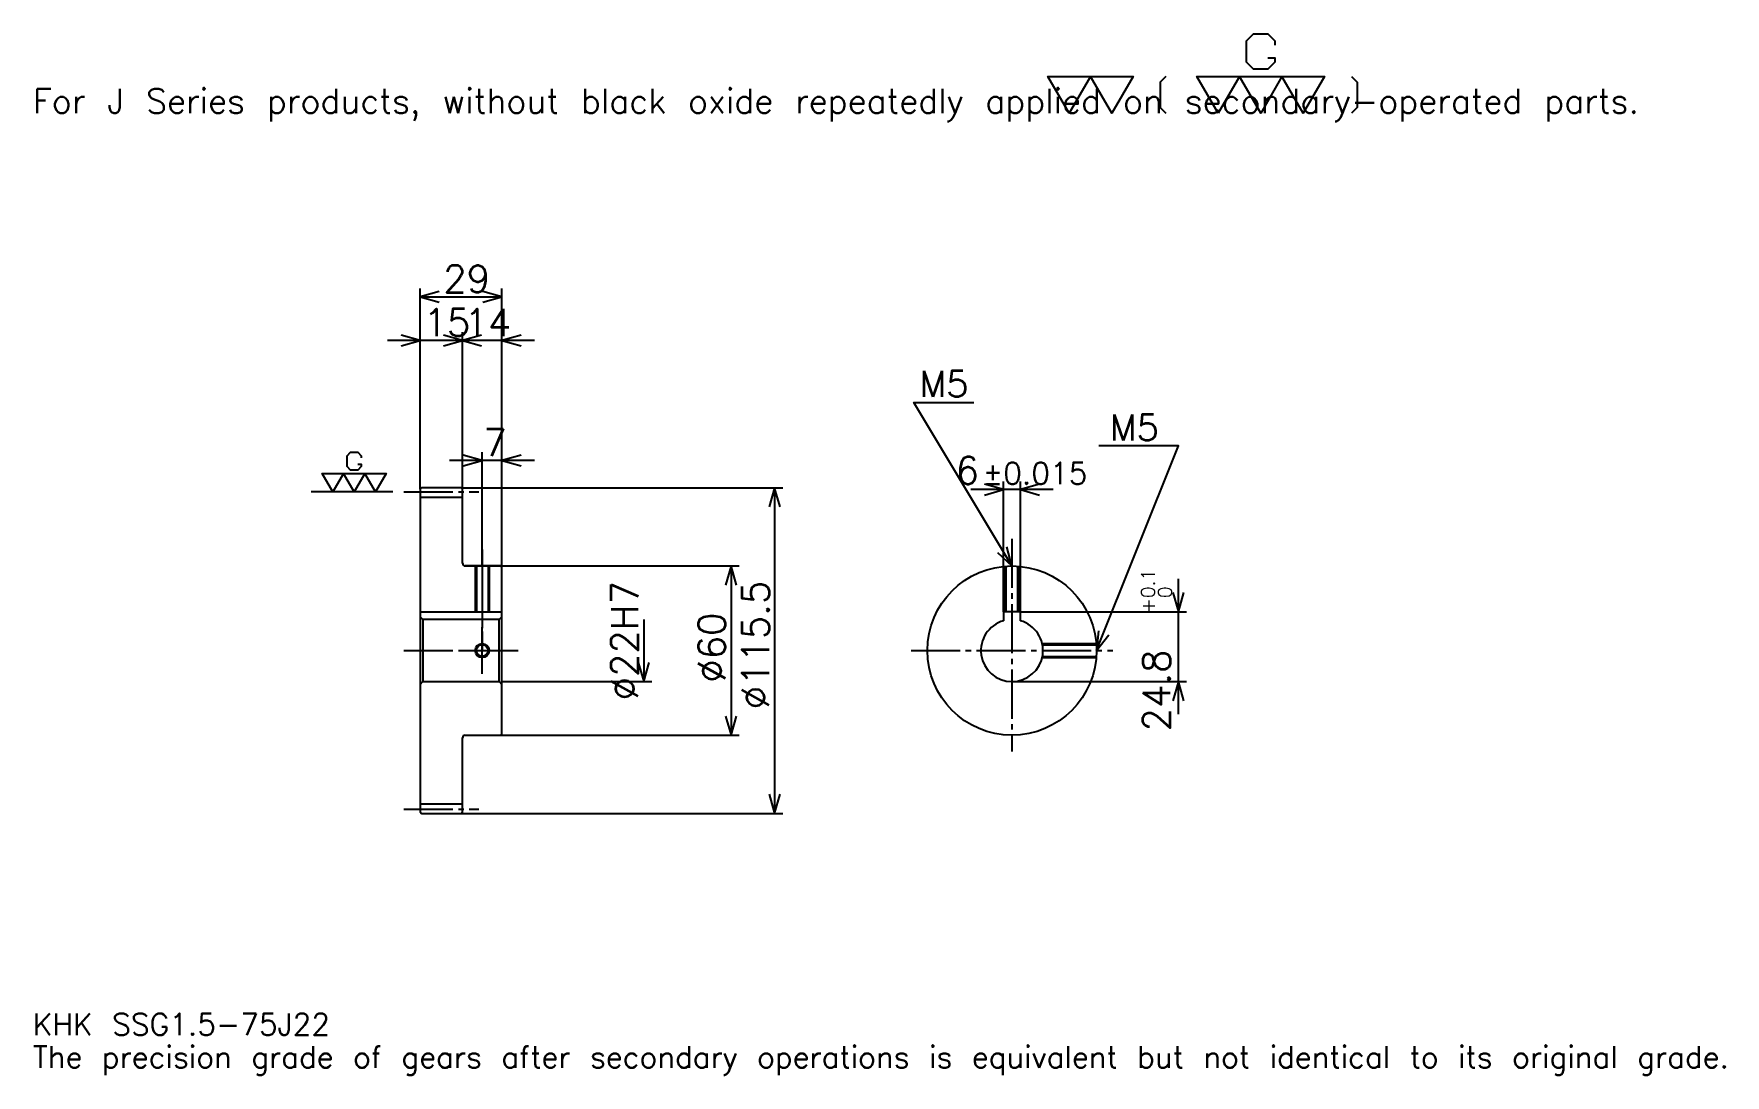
# Model space of a CAD drawing. Extents: x 20 to 620, y 7 to 376.
import ezdxf

# ---------------------------------------------------------------- set-up
doc = ezdxf.new("R2010")
doc.units = 0
doc.linetypes.add('DASHDOT', pattern=[23.217392, 17.413043, -1.934783, 1.934783, -1.934783])
doc.layers.get('0').update_dxf_attribs({"linetype": 'CONTINUOUS'})
doc.layers.add('DASHDOT', color=6, linetype='DASHDOT')
doc.styles.add('KANJI', font='TXT', dxfattribs={"bigfont": 'BIGFONT'})

msp = doc.modelspace()

# ---------------------------------------------------------------- linework, layer by layer
at = {"color": 5}
for p, q in [((156.717407, 215.434784), (156.717407, 286.054352)), ((156.717407, 283.152161), (185.717407, 283.152161)), ((185.717407, 215.434784), (185.717407, 286.054352)), ((171.717407, 215.434784), (171.717407, 270.576111)), ((183.326111, 267.67392), (145.108704, 267.67392)), ((197.326111, 267.67392), (160.108719, 267.67392)), ((178.717407, 215.434784), (178.717407, 228.010864)), ((197.326111, 225.108704), (167.108704, 225.108704)), ((363.630432, 171.484787), (363.630432, 217.67392)), ((369.630432, 171.484787), (369.630432, 217.67392)), ((156.717407, 214.934784), (156.717407, 215.434784)), ((171.217407, 215.434784), (185.717407, 215.434784)), ((171.717407, 214.934784), (171.717407, 215.434784)), ((178.717407, 187.684784), (178.717407, 215.434784)), ((178.717407, 187.684784), (178.717407, 215.434784)), ((185.717407, 215.434784), (285.358704, 215.434784)), ((185.717407, 187.184784), (185.717407, 215.434784)), ((282.456543, 215.434784), (282.456543, 99.934784)), ((381.239136, 214.771744), (352.021759, 214.771744)), ((172.717407, 187.684784), (185.717407, 187.684784)), ((185.717407, 187.684784), (269.880463, 187.684784)), ((266.978271, 187.684784), (266.978271, 127.684784)), ((425.652191, 135.076096), (425.652191, 183.093475)), ((236.021759, 168.684784), (236.021759, 146.684784)), ((369.630432, 171.484787), (428.554352, 171.484787)), ((185.717407, 146.684784), (238.923935, 146.684784)), ((366.630432, 146.684784), (428.554352, 146.684784)), ((172.717407, 127.684784), (185.717407, 127.684784)), ((185.717407, 127.684784), (269.880463, 127.684784)), ((171.217407, 99.934784), (185.717407, 99.934784)), ((185.717407, 99.934784), (285.358704, 99.934784))]:
    msp.add_line(p, q, dxfattribs=at)
at = {"color": 7}
msp.add_line((147.043488, 213.934784), (118.021759, 213.934784), dxfattribs=at)
at = {"color": 4}
for p, q in [((156.717407, 212.059784), (171.717407, 212.059784)), ((156.717407, 171.484787), (185.717407, 171.484787)), ((157.717407, 168.684784), (157.717407, 146.684784)), ((184.717407, 168.684784), (185.717407, 169.684784)), ((184.717407, 146.684784), (185.717407, 145.684784)), ((156.717407, 103.309784), (171.717407, 103.309784))]:
    msp.add_line(p, q, dxfattribs=at)
at = {"color": 7}
for points in [[(457.382599, 367.879547), (459.897827, 367.879547), (459.897827, 366.370422), (457.382599, 363.855225), (452.352173, 363.855225), (449.836945, 366.370422), (449.836945, 373.916077), (452.352173, 376.431305), (457.382599, 376.431305), (459.897827, 373.916077), (459.897827, 372.406952)], [(386.956512, 348.260864), (379.410858, 361.339996), (409.593475, 361.339996), (402.047821, 348.260864), (394.502167, 361.339996), (386.956512, 348.260864)], [(421.163452, 361.339996), (419.151306, 359.32782), (419.151306, 350.273041), (421.163452, 348.260864)], [(439.776062, 348.260864), (432.230438, 361.339996), (477.504333, 361.339996), (469.958679, 348.260864), (462.413025, 361.339996), (454.867371, 348.260864), (447.321716, 361.339996), (439.776062, 348.260864)], [(487.062164, 361.339996), (489.074341, 359.32782), (489.074341, 350.273041), (487.062164, 348.260864)], [(134.564148, 223.744141), (135.821747, 223.744141), (135.821747, 222.989563), (134.564148, 221.731964), (132.048935, 221.731964), (130.791321, 222.989563), (130.791321, 226.76239), (132.048935, 228.020004), (134.564148, 228.020004), (135.821747, 226.76239), (135.821747, 226.007828)], [(125.760887, 213.934784), (121.98806, 220.47435), (144.625015, 220.47435), (140.852188, 213.934784), (137.079361, 220.47435), (133.306534, 213.934784), (129.533707, 220.47435), (125.760887, 213.934784)]]:
    msp.add_lwpolyline(points, dxfattribs=at)
at = {"color": 5}
for points in [[(163.489151, 285.086975), (156.717407, 283.152161), (163.489151, 281.217407)], [(178.945663, 281.217407), (185.717407, 283.152161), (178.945663, 285.086975)], [(149.945663, 265.739136), (156.717407, 267.67392), (149.945663, 269.608704)], [(164.945663, 265.739136), (171.717407, 267.67392), (164.945663, 269.608704)], [(178.489151, 269.608704), (171.717407, 267.67392), (178.489151, 265.739136)], [(192.489151, 269.608704), (185.717407, 267.67392), (192.489151, 265.739136)], [(366.630432, 187.684784), (331.804382, 245.728271), (353.086975, 245.728271)], [(396.630432, 157.684784), (425.652191, 230.25), (397.404358, 230.25)], [(171.945663, 223.17392), (178.717407, 225.108704), (171.945663, 227.043488)], [(192.489151, 227.043488), (185.717407, 225.108704), (192.489151, 223.17392)], [(356.858704, 212.83696), (363.630432, 214.771744), (356.858704, 216.706528)], [(376.402191, 216.706528), (369.630432, 214.771744), (376.402191, 212.83696)], [(284.391327, 208.66304), (282.456543, 215.434784), (280.521759, 208.66304)], [(361.487366, 192.496063), (366.630432, 187.684784), (364.805481, 194.486938)], [(268.913055, 180.91304), (266.978271, 187.684784), (265.043488, 180.91304)], [(423.717407, 178.256531), (425.652191, 171.484787), (427.586975, 178.256531)], [(397.348633, 164.690781), (396.630432, 157.684784), (400.941528, 163.253845)], [(234.086975, 153.456528), (236.021759, 146.684784), (237.956543, 153.456528)], [(427.586975, 139.91304), (425.652191, 146.684784), (423.717407, 139.91304)], [(265.043488, 134.456528), (266.978271, 127.684784), (268.913055, 134.456528)], [(280.521759, 106.706528), (282.456543, 99.934784), (284.391327, 106.706528)]]:
    msp.add_lwpolyline(points, dxfattribs=at)
at = {"color": 4}
for points in [[(171.717407, 188.684784), (171.717407, 214.934784), (171.217407, 215.434784), (157.217407, 215.434784), (156.717407, 214.934784), (156.717407, 145.684784)], [(172.717407, 127.684784), (185.217407, 127.684784), (185.717407, 128.184784), (185.717407, 187.184784), (185.217407, 187.684784), (172.717407, 187.684784)], [(176.217407, 187.684784), (176.217407, 171.484787)], [(176.652405, 187.684784), (176.652405, 171.484787)], [(180.78241, 187.684784), (180.78241, 171.484787)], [(181.217407, 187.684784), (181.217407, 171.484787)], [(364.130432, 171.484787), (364.130432, 187.580444)], [(364.56543, 171.484787), (364.56543, 187.613632)], [(368.695435, 171.484787), (368.695435, 187.613632)], [(369.130432, 171.484787), (369.130432, 187.580444)], [(156.717407, 145.684784), (157.717407, 146.684784), (184.717407, 146.684784), (184.717407, 168.684784), (157.717407, 168.684784), (156.717407, 169.684784)], [(369.630432, 168.267792), (369.630432, 171.484787), (363.630432, 171.484787), (363.630432, 168.267792)], [(377.34259, 160.184784), (396.526093, 160.184784)], [(377.434875, 159.749786), (396.559296, 159.749786)], [(377.34259, 155.184784), (396.526093, 155.184784)], [(377.434875, 155.619781), (396.559296, 155.619781)], [(156.717407, 145.684784), (156.717407, 100.434784), (157.217407, 99.934784), (171.217407, 99.934784), (171.717407, 100.434784), (171.717407, 126.684784)]]:
    msp.add_lwpolyline(points, dxfattribs=at)
for centre, radius in [((366.630432, 157.684784), 30), ((178.717407, 157.684784), 2.065)]:
    msp.add_circle(centre, radius, dxfattribs=at)
at = {"color": 7}
msp.add_circle((178.717407, 157.684784), 2.5, dxfattribs=at)
at = {"color": 4}
for centre, radius, start, end in [((172.717407, 188.684784), 1, 180, 270), ((366.630432, 157.684784), 11, 105.826620886, 74.173379114), ((172.717407, 126.684784), 1, 90, 180)]:
    msp.add_arc(centre, radius, start, end, dxfattribs=at)
at = {"layer": 'DASHDOT', "color": 7}
for p, q in [((150.913055, 213.934784), (177.521759, 213.934784)), ((366.630432, 197.358704), (366.630432, 121.880432)), ((178.717407, 187.684784), (178.717407, 157.684784)), ((150.913055, 157.684784), (191.521759, 157.684784)), ((330.826111, 157.684784), (402.434814, 157.684784)), ((150.913055, 101.434784), (177.521759, 101.434784))]:
    msp.add_line(p, q, dxfattribs=at)
for points in [[(178.717407, 193.489136), (178.717407, 165.680435)], [(178.717407, 149.380432), (178.717407, 165.989136)], [(170.413055, 157.684784), (187.021759, 157.684784)]]:
    msp.add_lwpolyline(points, dxfattribs=at)

# ---------------------------------------------------------------- texts
at = {"color": 7, "style": 'KANJI'}
for s, height, p in [('For J Series products, without black oxide repeatedly applied on secondary-operated parts.', 8.706522, (19.347826, 348.260864)), ('29', 9.673913, (164.929367, 284.700012)), ('15', 9.673913, (157.929367, 269.221741)), ('14', 9.673913, (172.429367, 269.221741)), ('M5', 9.286957, (333.739136, 247.663055)), ('M5', 9.286957, (401.273926, 232.184784)), ('7', 9.673913, (179.07338, 226.656525)), ('6', 9.673913, (346.66156, 216.706528)), ('%%p0.015', 7.73913, (356.237549, 216.706528)), ('KHK SSG1.5-75J22', 7.73913, (19.347826, 21.282608)), ('The precision grade of gears after secondary operations is equivalent but not identical to its original grade.', 7.73913, (19.347826, 9.673913))]:
    msp.add_text(s, height=height, dxfattribs=at).set_placement(p)
for s, height, p in [('%%c22H7', 9.673913, (234.086975, 140.029892)), ('%%c115.5', 9.673913, (280.521759, 136.885864)), ('0.1', 4.836957, (417.332642, 176.310913)), ('+', 4.836957, (417.332642, 170.893524)), ('0', 4.836957, (423.330444, 176.310913)), ('%%c60', 9.673913, (265.043488, 146.317932)), ('24.8', 9.673913, (422.750031, 129.020996))]:
    msp.add_text(s, height=height, rotation=90, dxfattribs=at).set_placement(p)

doc.saveas('drawing.dxf')
